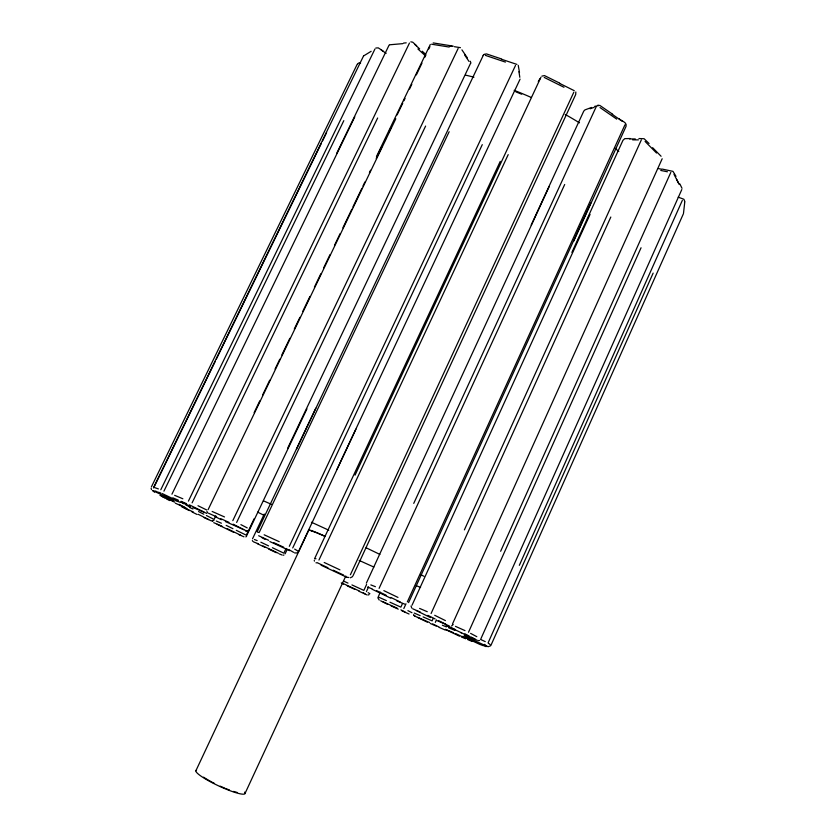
<?xml version="1.0" encoding="UTF-8"?>
<svg xmlns="http://www.w3.org/2000/svg" width="836" height="836" viewBox="0 0 836 836"><rect width="100%" height="100%" fill="white"/><g stroke="black" fill="none" stroke-linecap="round" stroke-linejoin="round"><path stroke-width="1.25" d="M683.493 213.337L684.726 202.354M491.004 645.183L683.315 213.953M480.867 638.829L681.8 189.553M519.334 565.314L682.333 200.41M488.057 642.968L653.146 273.111M500.639 551.269L670.785 172.456M468.505 632.267L641.055 247.769M452.443 624.084L662.175 158.756M464.377 529.899L641.348 139.873M431.104 613.488L610.813 217.036M433.205 618.494L432.128 620.866L423.11 616.926M435.316 622.339L436.392 619.967M403.83 608.524L405.993 603.78M407.331 601.91L624.952 124.825M408.585 602.61L590.801 203.002M573.642 241.322L626.039 126.382C627.366 122.004 620.918 120.969 618.849 118.545M571.897 252.388L622.966 140.291L624.774 138.64L630.292 138.536M412.054 605.18L590.059 214.403M402.492 603.561L400.862 607.124L389.963 602.223M413.747 503.376L596.267 106.59M379.095 588.356L564.687 184.495M380.234 592.202L377.872 597.824L379.241 600.091M531.194 225.041L583.747 111.136L584.928 109.903L591.574 107.457M366.346 583.152L549.2 186.553M366.576 584.489L363.859 590.404L351.946 584.928M366.398 591.627L368.582 586.882M245.136 793.239L345.811 576.014M350.399 574.75L573.841 92.179M352.896 576.014L575.701 94.51L575.826 92.002M314.535 558.803L500.252 161.379M355.039 475.151L540.944 77.205M318.955 560.026L508.194 154.629M289.319 546.305L515.488 65.48M292.725 547.967L482.278 144.638M336.918 469.466L520.076 79.138M355.917 429.181L298.577 551.436L296.853 553.004L294.565 552.899M195.864 770.813L308.892 529.919M286.069 548.447L283.843 553.16L272.4 547.705M285.107 553.829L287.333 549.106M252.535 538.792L264.28 514.025M257.206 531.696L315.768 408.24M296.477 449.204L482.999 55.928M259.16 532.511L449.151 131.722M254.134 518.728L246.306 535.197L236.306 530.327M287.636 448.284L470.459 63.557M246.766 535.489L306.937 408.898M232.816 520.629L458.128 48.488M236.64 522.437L425.608 126.069M376.461 156.551L430.321 44.433M254.134 412.629L259.787 400.862M262.608 394.979L265.44 389.095M265.796 388.353L269.704 380.202M275.044 369.094L279.767 359.25M281.826 354.966L289.831 338.308M294.293 329.008L299.915 317.314M302.736 311.431L309.937 296.446M314.409 287.145L320.825 273.769M323.647 267.886L330.032 254.593M334.505 245.293L340.085 233.672M342.865 227.883L351.799 209.272M352.917 206.952L361.842 188.361M362.96 186.031L364.904 181.987M369.428 172.571L370.557 170.22M376.21 158.453L381.864 146.687M384.685 140.803L385.814 138.452M388.646 132.569L390.903 127.856M397.121 114.919L402.774 103.152M403.903 100.79L405.032 98.439M409.556 89.024L411.814 84.321M416.338 74.906L421.981 63.139M424.813 57.256L425.942 54.904M428.795 48.969L429.903 46.649M208.101 509.667L395.804 118.764M215.803 515.885L214.11 519.407L206.408 515.519M188.413 501.119L409.462 43.064M192.113 502.833L377.653 118.001M336.657 153.406L389.116 45.06M171.955 494.191L354.798 116.852M153.688 487.273L363.482 56.085M153.646 487.973L215.28 361.319M216.399 359.02L321.452 143.175M322.581 140.856L326.573 132.642M160.794 489.75L374.956 48.979M163.929 491.16L343.815 120.656M151.358 486.97L357.129 64.414M538.279 81.447L540.046 78.626M453.185 624.492L451.544 626.028M483.009 55.584L483.73 54.591M357.495 63.87L358.957 62.919L360.567 63.149M490.627 645.779L488.099 646.74M352.468 576.694L350.399 577.78M363.66 55.887L371.142 51.309M245.805 536.89L246.61 536.398M213.964 520.431L212.187 521.068M369.094 594.615L367.976 595.054M541.885 76.118L544.497 75.595L559.692 83.119M484.18 54.33L486.521 53.922L501.621 58.98M375.824 48.018L378.269 47.871L383.045 50.986M594.647 106.36L599.778 105.378L612.642 114.239M590.111 108.784L594.208 107.322M283.237 555.208L283.906 555.094M478.422 640.616L479.519 640.449M598.377 105.169L597.74 105.252M403.569 43.075L406.212 42.845M389.722 44.778L402.806 43.639M410.821 41.842L412.733 42.197L416.652 45.729M315.256 558.772L315.987 558.73M638.955 138.546L644.096 138.724L649.081 143.52M315.977 562.816L316.708 562.816M629.529 138.933L635.287 138.943M632.633 139.863L638.422 139.873M347.128 577.289L348.842 577.509M453.227 46.147L433.205 42.918M449.319 45.886L451.952 46.304M454.376 46.691L460.437 47.662M431.606 44.214L449.214 47.056M662.216 169.081L672.98 171.37L676.01 176.354M658.162 168.538L661.464 169.196M660.774 170.45L667.442 171.788M246.442 530.839L225.386 521.549M460.699 632.58L461.535 632.842M462.799 636.321L466.216 637.429M501.809 59.346L516.899 64.403M485.35 55.364L505.404 62.094M481.484 645.058L483.323 645.674M484.243 645.988L486.124 646.615M154.859 487.681L158.391 488.914M678.195 197.15L683.89 199.271L684.914 201.716M154.921 490.92L157.262 491.767M158.443 492.185L160.836 493.041M175.539 500.618L180.545 502.446M254.374 539.502L257.164 540.589M370.85 584.907L375.427 586.694M253.548 541.885L258.188 543.724M367.568 587.071L372.072 588.857M279.151 553.84L282.087 555.02M396.943 601.011L404.864 604.188M442.39 625.234L446.445 626.895M448.493 627.742L454.732 630.302M445.4 629.33L453.635 632.747M461.503 637.011L465.683 638.756M467.794 639.634L472.047 641.411M174.651 495.33L182.854 498.778M172.895 497.859L178.308 500.158M181.046 501.318L186.564 503.669M192.98 507.504L206.868 513.419M216.325 521.047L221.394 523.221M419.599 608.42L427.259 611.712M213.723 522.657L222.146 526.293M412.744 608.807L420.289 612.077M238.845 534.591L243.976 536.817M436.57 620.417L449.298 625.934M414.238 613.06L420.142 615.63M417.749 617.344L429.673 622.58M430.258 623.468L436.204 626.07M439.193 627.387L445.233 630.041M212.166 511.465L224.497 516.941M208.446 513.189L216.597 516.826M220.694 518.654L228.959 522.333M189.396 507.379L192.97 508.978M455.474 626.352L464.994 630.605M181.422 506.626L193.283 511.945M446.006 625.349L455.421 629.581M204.172 517.651L211.257 520.838M477.346 640.366L448.159 626.477M379.178 597.374L386.357 600.603M382.815 601.701L397.246 608.211M391.123 605.933L398.25 609.151M401.844 610.771L409.055 614.021M264.155 534.8L279.224 541.686M258.658 535.74L268.638 540.307M273.654 542.606L283.707 547.214M269.871 541.582L289.611 550.631M480.773 639.55L485.256 641.609M159.969 495.393L174.619 502.122M464.304 635.12L474.325 639.728M175.341 503.188L186.867 508.487M471.034 638.997L487.43 646.531M343.481 581.041L347.985 583.11M343.523 583.727L359.334 591M347.274 585.879L355.07 589.464M358.978 591.261L366.805 594.856M324.201 562.482L339.928 569.849M317.461 562.816L327.931 567.717M333.167 570.173L343.617 575.063M321.118 565.23L346.794 577.248M152.622 490.554L168.987 498.214M467.094 637.711L476.614 642.163M164.107 496.678L173.7 501.172M465.067 637.502L480.575 644.755M162.048 493.48L178.538 501.349M455.724 633.615L463.917 637.523M164.64 495.56L174.306 500.168M446.058 629.769L459.434 636.154M260.863 542.209L268.555 545.877M262.974 545.929L278.284 553.213M257.352 543.693L264.939 547.298M268.722 549.095L276.246 552.68M376.66 590.676L386.117 595.211M390.83 597.468L400.204 601.951M372.239 589.307L390.778 598.189M383.839 590.634L397.978 597.416M227.235 528.686L240.663 535.207M217.099 524.297L233.766 532.386M226.18 525.384L232.951 528.686M189.354 504.85L203.974 511.998M432.693 623.907L438.994 626.99M181.621 502.122L190.253 506.344M427.311 622.172L414.802 616.059L413.538 614.679M197.996 505.717L206.732 510.012M427.938 615.39L435.128 618.943M438.701 620.709L445.787 624.199M416.338 610.583L430.55 617.595M559.514 83.339L574.269 90.685M544.236 77.434L563.976 87.268M434.71 615.286L445.41 620.594M198.31 514.339L208.697 519.553M184.077 507.954L189.344 510.597M191.956 511.904L197.129 514.495M198.571 511.559L203.806 514.213M233.119 524.182L243.736 529.606M400.893 609.852L405 611.952M214.946 516.491L221.341 519.752M380.641 600.802L387.57 604.323M240.904 524.632L247.216 527.892M407.926 610.635L411.96 612.715M464.931 633.845L469.121 636.05M471.201 637.136L475.308 639.289M470.605 633.385L476.802 636.677M161.599 496.27L164.838 497.995M166.437 498.852L169.603 500.555M179.144 504.317L185.341 507.661M180.91 502.143L184.035 503.847M185.571 504.693L190.138 507.18M261.835 537.548L264.96 539.335M341.276 582.88L343.397 584.082M257.321 531.769L258.397 532.396M288.744 549.524L293.614 552.345M363.305 592.828L365.071 593.853M294.669 549.116L297.532 550.809M368.143 592.661L369.867 593.685M381.258 50.076L386.159 53.316M464.889 635.527L467.199 637.116M612.13 114.26L622.444 121.408M600.039 107.572L616.696 119.109M484.399 644.347L485.423 645.089M485.925 645.455L486.928 646.176M488.558 643.344L490.032 644.452M152.946 490.836L153.573 491.38M153.887 491.652L154.514 492.185M417.885 48.948L425.054 55.479M414.855 44.507L419.662 48.885M422.201 51.205L424.96 53.713M172.509 499.991L173.47 500.931M645.078 141.43L656.532 153.04M652.613 147.679L661.088 156.269M464.597 54.915L469.006 61.415M461.932 49.867L464.889 54.246M465.265 54.8L467.272 57.757M470.292 61.247L470.94 63.128M411.814 608.127L411.019 606.006M252.806 541.341L252.336 540.558M206.931 511.507L207.516 512.499M674.004 174.337L679.24 184.547M151.556 489.656L151.086 488.339M679.908 183.972L681.998 188.299M676.523 179.123L678.727 183.439M518.247 65.354L519.49 72.502M314.263 560.35L314.43 561.113M518.957 71.635L519.804 77.278M212.375 520.389L212.511 521.309M420.571 587.457A159.258 7.346 25 0 1 416.328 585.66M373.849 567.048A159.258 7.346 25 0 1 359.198 560.433M264.322 515.457A159.258 7.346 25 0 1 257.676 512.144M263.424 500.827A159.258 7.346 25 0 1 271.418 504.307M311.441 522.239A159.258 7.346 25 0 1 328.767 530.212M366.095 547.779A159.258 7.346 25 0 1 379.878 554.414M420.55 574.541A159.258 7.346 25 0 1 423.915 576.255M465.673 75.156A153.103 56.42 25 0 1 473.939 77.184M514.14 90.33A153.103 56.42 25 0 1 531.393 97.53M565.23 114.459A153.103 56.42 25 0 1 579.463 122.84M614.982 148.223A153.103 56.42 25 0 1 618.776 151.462M515.958 91.908A151.379 55.772 25 0 1 521.633 94.196M244.634 792.11A27.128 4.211 25 0 1 220.171 786.603A27.128 4.211 25 0 1 196.491 770.196M311.17 531.121A23.941 1.097 25 0 1 316.687 532.825M317.753 533.264A23.941 1.097 25 0 1 324.452 536.127M237.079 792.403A24.516 3.804 25 0 1 233.568 791.41M229.472 789.999A24.516 3.804 25 0 1 226.107 788.703M224.957 788.223A24.516 3.804 25 0 1 220.234 786.174M214.382 783.363A24.516 3.804 25 0 1 212.125 782.193M211.048 781.618A24.516 3.804 25 0 1 203.566 777.156M309.069 530.264A26.491 1.212 25 0 1 325.34 536.378M246.798 530.891L245.826 530.672L246.798 530.891M246.933 530.933L245.826 530.672L246.944 530.954M414.802 616.059L414.039 615.495L414.802 616.059"/></g></svg>
